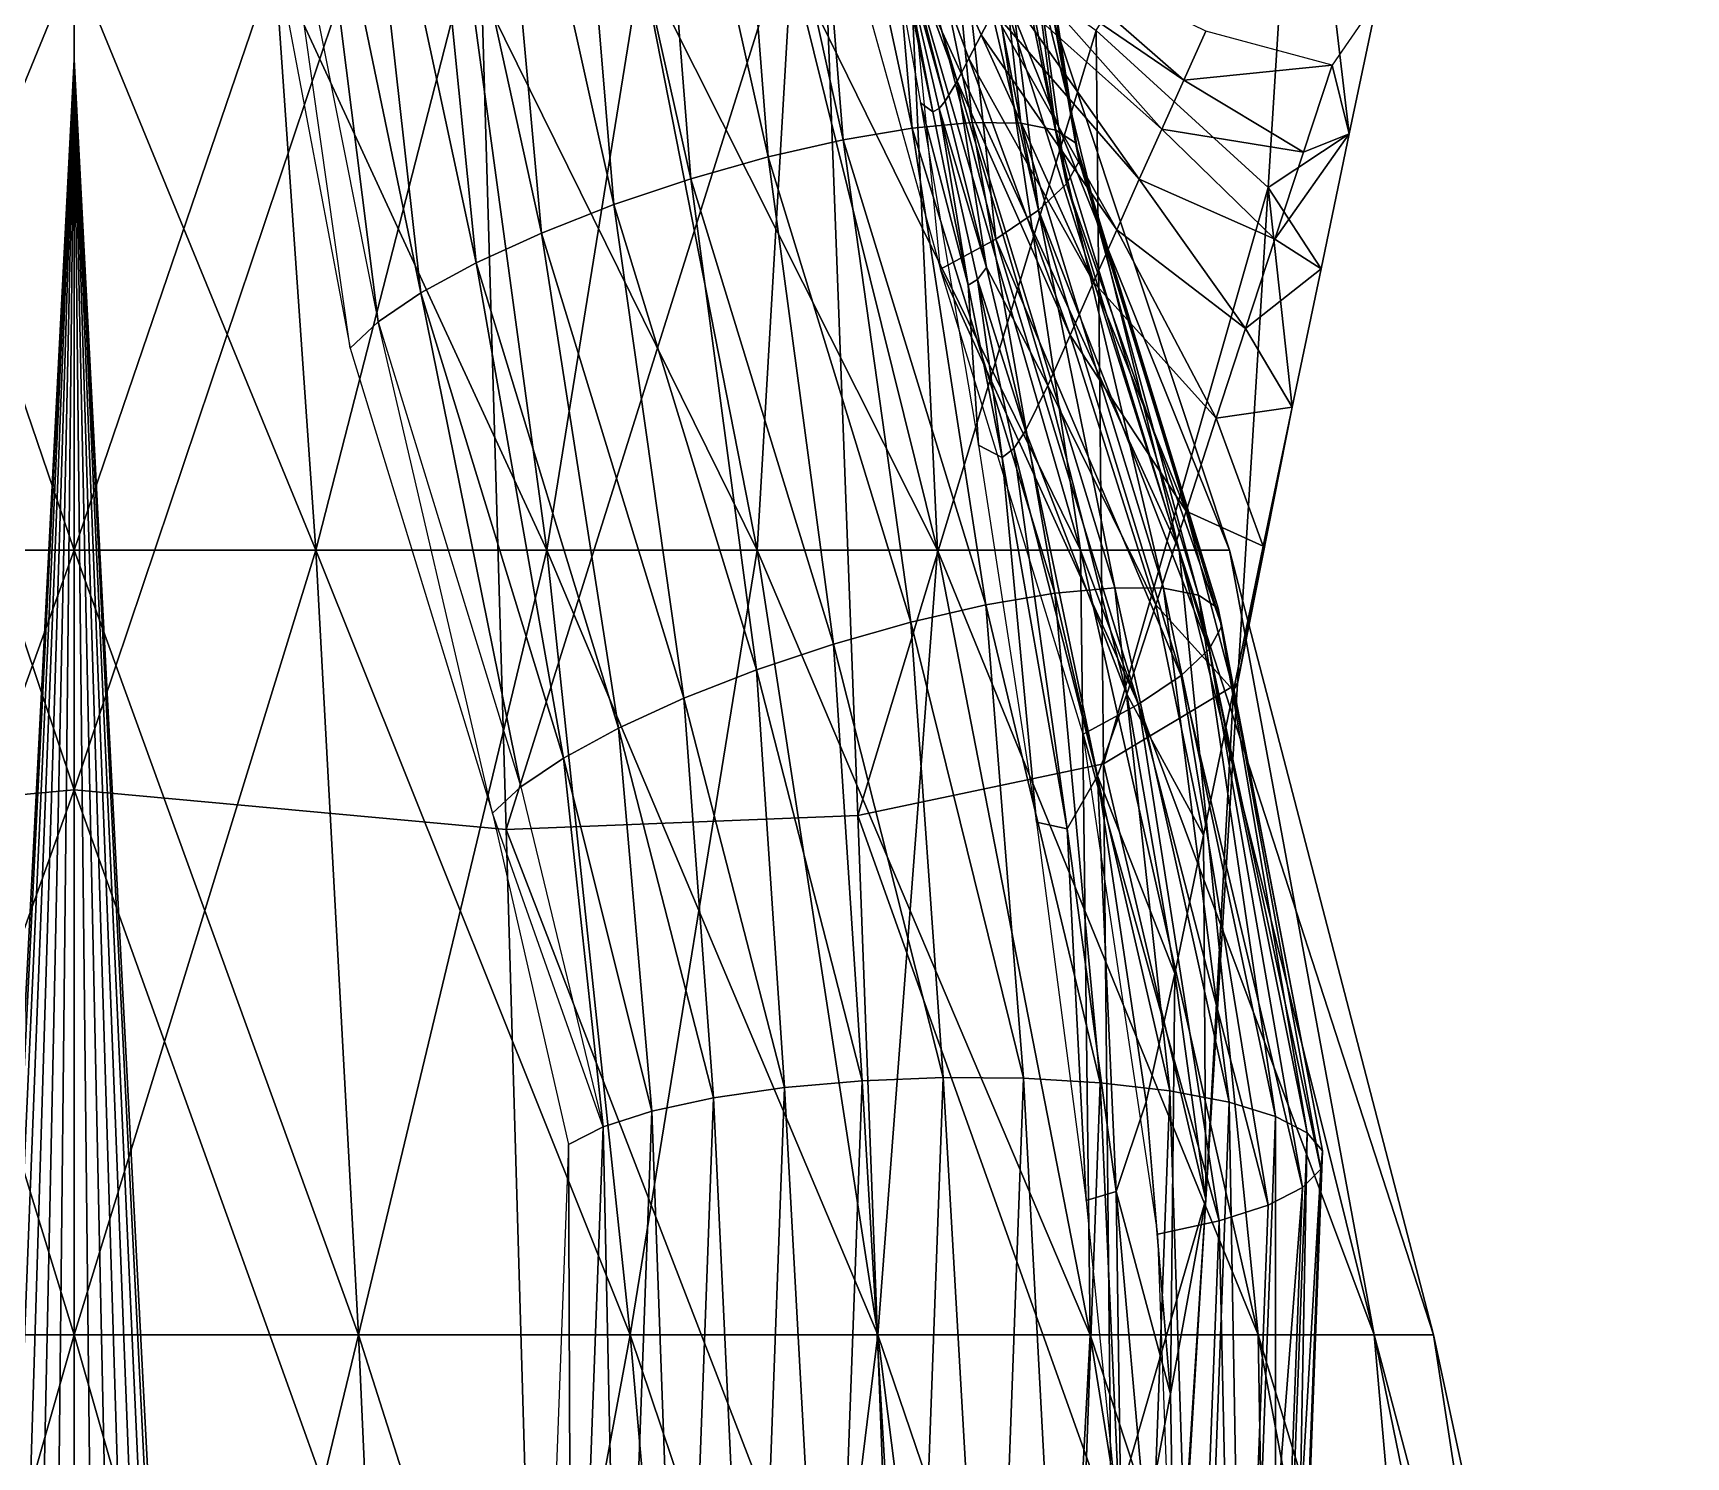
# Model space of a CAD drawing. Extents: x -6.5 to 6.5, y -27.2 to 23.5.
# Drawn here: x -0.105 to 4.109, y 14.689 to 18.317 of the extents above; entities that cross this region are included whole.
import ezdxf

# ---------------------------------------------------------------- set-up
doc = ezdxf.new("R2010")
doc.units = 0
doc.header["$MEASUREMENT"] = 0
doc.layers.add('DEFAULT', color=7, linetype='CONTINUOUS')

msp = doc.modelspace()

# ---------------------------------------------------------------- linework, layer by layer
at = {"layer": 'DEFAULT'}
for points in [[(0, 16.388584, -7.291679), (-1.009787, 19.395287, -6.664961), (0, 19.989248, -6.818016)], [(1.009787, 19.395287, -6.664961), (0, 16.388584, -7.291679), (0, 19.989248, -6.818016)], [(-1.101206, 16.287836, -6.980431), (-1.009787, 19.395287, -6.664961), (0, 16.388584, -7.291679)], [(1.101206, 16.287836, -6.980431), (0, 16.388584, -7.291679), (1.009787, 19.395287, -6.664961)], [(1.902113, 18.836811, -6.271751), (1.101206, 16.287836, -6.980431), (1.009787, 19.395287, -6.664961)], [(1.456203, 19.40254, 2.57497), (1.251104, 19.374393, 2.575514), (1.571522, 17.94582, 3.037612)], [(1.456203, 19.40254, 2.57497), (1.769168, 18.001707, 3.011715), (1.659358, 19.410839, 2.536015)], [(1.571522, 17.94582, 3.037612), (1.769168, 18.001707, 3.011715), (1.456203, 19.40254, 2.57497)], [(1.769168, 18.001707, 3.011715), (1.960135, 18.045456, 2.944816), (1.659358, 19.410839, 2.536015)], [(1.659358, 19.410839, 2.536015), (1.960135, 18.045456, 2.944816), (1.851689, 19.398926, 2.460353)], [(1.851689, 19.398926, 2.460353), (2.136078, 18.075155, 2.839839), (2.024791, 19.367321, 2.35129)], [(1.960135, 18.045456, 2.944816), (2.136078, 18.075155, 2.839839), (1.851689, 19.398926, 2.460353)], [(1.251104, 19.374393, 2.575514), (1.053025, 19.327627, 2.537624), (1.375835, 17.880236, 3.021376)], [(1.375835, 17.880236, 3.021376), (1.571522, 17.94582, 3.037612), (1.251104, 19.374393, 2.575514)], [(2.024791, 19.367321, 2.35129), (2.289307, 18.089506, 2.701371), (2.171099, 19.317408, 2.213592)], [(2.024791, 19.367321, 2.35129), (2.136078, 18.075155, 2.839839), (2.289307, 18.089506, 2.701371)], [(1.053025, 19.327627, 2.537624), (0.870622, 19.264288, 2.462956), (1.19066, 17.807823, 2.963715)], [(1.375835, 17.880236, 3.021376), (1.053025, 19.327627, 2.537624), (1.19066, 17.807823, 2.963715)], [(2.289307, 18.089506, 2.701371), (2.413124, 18.087879, 2.535466), (2.171099, 19.317408, 2.213592)], [(2.171099, 19.317408, 2.213592), (2.413124, 18.087879, 2.535466), (2.284219, 19.251366, 2.053277)], [(0.870622, 19.264288, 2.462956), (0.711867, 19.187141, 2.354774), (1.024091, 17.731745, 2.86715)], [(1.19066, 17.807823, 2.963715), (0.870622, 19.264288, 2.462956), (1.024091, 17.731745, 2.86715)], [(2.413124, 18.087879, 2.535466), (2.502119, 18.070351, 2.349372), (2.284219, 19.251366, 2.053277)], [(2.284219, 19.251366, 2.053277), (2.502119, 18.070351, 2.349372), (2.359205, 19.172083, 1.877354)], [(0.711867, 19.187141, 2.354774), (0.583699, 19.09956, 2.217804), (0.883406, 17.655327, 2.735902)], [(1.024091, 17.731745, 2.86715), (0.711867, 19.187141, 2.354774), (0.883406, 17.655327, 2.735902)], [(2.502119, 18.070351, 2.349372), (2.552401, 18.037682, 2.151225), (2.359205, 19.172083, 1.877354)], [(2.359205, 19.172083, 1.877354), (2.552401, 18.037682, 2.151225), (2.392782, 19.083023, 1.693508)], [(3.043959, 17.924032, -4.634863), (2.605427, 18.323952, -5.587074), (3.120661, 19.155005, -4.575552)], [(3.043959, 17.924032, -4.634863), (3.120661, 19.155005, -4.575552), (3.250473, 18.060329, -3.356112)], [(3.120661, 19.155005, -4.575552), (3.322598, 18.403622, -3.321686), (3.250473, 18.060329, -3.356112)], [(0.583699, 19.09956, 2.217804), (0.49172, 19.005371, 2.058034), (0.774754, 17.581911, 2.575706)], [(0.883406, 17.655327, 2.735902), (0.583699, 19.09956, 2.217804), (0.774754, 17.581911, 2.575706)], [(2.392782, 19.083023, 1.693508), (2.561774, 17.991302, 1.949682), (2.383482, 18.988079, 1.509777)], [(2.552401, 18.037682, 2.151225), (2.561774, 17.991302, 1.949682), (2.392782, 19.083023, 1.693508)], [(0.49172, 19.005371, 2.058034), (0.439949, 18.908693, 1.882447), (0.702885, 17.514702, 2.393563)], [(0.774754, 17.581911, 2.575706), (0.702885, 17.514702, 2.393563), (0.49172, 19.005371, 2.058034)], [(2, 19.010035, -1.148203), (2.280537, 18.252502, -1.578592), (2.311806, 18.312824, -1.565296)], [(2, 19.010035, -1.148203), (2.311806, 18.312824, -1.565296), (2.343077, 18.372835, -1.542912)], [(2.25037, 18.195044, -1.576895), (2, 19.010035, -1.148203), (2.110838, 18.574268, -1.341217)], [(2, 19.010035, -1.148203), (2.25037, 18.195044, -1.576895), (2.280537, 18.252502, -1.578592)], [(2.157173, 18.139296, -1.367218), (2.188688, 18.116961, -1.475216), (2, 19.010035, -1.148203)], [(2, 19.010035, -1.148203), (2.188688, 18.116961, -1.475216), (2.102991, 18.565521, -1.327642)], [(2.383482, 18.988079, 1.509777), (2.529828, 17.933239, 1.753554), (2.331711, 18.891399, 1.334189)], [(2.561774, 17.991302, 1.949682), (2.529828, 17.933239, 1.753554), (2.383482, 18.988079, 1.509777)], [(2.331711, 18.891399, 1.334189), (2.457958, 17.866032, 1.571412), (2.239731, 18.797213, 1.174419)], [(2.529828, 17.933239, 1.753554), (2.457958, 17.866032, 1.571412), (2.331711, 18.891399, 1.334189)], [(1.997679, 16.32379, -6.441349), (1.101206, 16.287836, -6.980431), (1.902113, 18.836811, -6.271751)], [(2.605427, 18.323952, -5.587074), (1.997679, 16.32379, -6.441349), (1.902113, 18.836811, -6.271751)], [(2.239731, 18.797213, 1.174419), (2.349307, 17.792614, 1.411216), (2.111563, 18.709631, 1.03745)], [(2.457958, 17.866032, 1.571412), (2.349307, 17.792614, 1.411216), (2.239731, 18.797213, 1.174419)], [(2.111563, 18.709631, 1.03745), (1.952809, 18.632484, 0.929267), (2.208622, 17.716196, 1.279967)], [(2.349307, 17.792614, 1.411216), (2.208622, 17.716196, 1.279967), (2.111563, 18.709631, 1.03745)], [(2.102991, 18.565521, -1.327642), (2.220203, 18.143795, -1.547709), (2.110838, 18.574268, -1.341217)], [(2.102991, 18.565521, -1.327642), (2.188688, 18.116961, -1.475216), (2.204445, 18.12491, -1.51721)], [(2.220203, 18.143795, -1.547709), (2.102991, 18.565521, -1.327642), (2.204445, 18.12491, -1.51721)], [(2.110838, 18.574268, -1.341217), (2.220203, 18.143795, -1.547709), (2.25037, 18.195044, -1.576895)], [(2.403675, 18.487757, -1.486176), (2.828552, 18.197666, -1.956671), (2.433353, 18.54357, -1.455198)], [(2.884762, 18.322081, -1.913994), (2.433353, 18.54357, -1.455198), (2.828552, 18.197666, -1.956671)], [(-0.615759, 17, -2.896919), (0, 18.5, -2.460485), (0, 17, -2.961637)], [(0, 17, 2.961637), (-0.511564, 18.5, 2.406717), (-0.615759, 17, 2.896919)], [(-0.615759, 17, -2.896919), (-0.511563, 18.5, -2.406717), (0, 18.5, -2.460485)], [(0, 17, 2.961637), (0, 18.5, 2.460485), (-0.511564, 18.5, 2.406717)], [(0, 17, -2.961637), (0.511564, 18.5, -2.406717), (0.615759, 17, -2.896919)], [(0.615759, 17, 2.896919), (0, 18.5, 2.460485), (0, 17, 2.961637)], [(0, 17, -2.961637), (0, 18.5, -2.460485), (0.511564, 18.5, -2.406717)], [(0.615759, 17, 2.896919), (0.511563, 18.5, 2.406717), (0, 18.5, 2.460485)], [(1.204607, 17, 2.705591), (0.511563, 18.5, 2.406717), (0.615759, 17, 2.896919)], [(1.204607, 17, 2.705591), (1.000769, 18.5, 2.247765), (0.511563, 18.5, 2.406717)], [(0.615759, 17, -2.896919), (0.511564, 18.5, -2.406717), (1.000769, 18.5, -2.247765)], [(0.615759, 17, -2.896919), (1.000769, 18.5, -2.247765), (1.204607, 17, -2.705591)], [(1.740807, 17, 2.396015), (1.000769, 18.5, 2.247765), (1.204607, 17, 2.705591)], [(1.204607, 17, -2.705591), (1.000769, 18.5, -2.247765), (1.446237, 18.5, -1.990574)], [(1.740807, 17, 2.396015), (1.446236, 18.5, 1.990574), (1.000769, 18.5, 2.247765)], [(1.204607, 17, -2.705591), (1.446237, 18.5, -1.990574), (1.740807, 17, -2.396015)], [(2.200926, 17, 1.981722), (1.446236, 18.5, 1.990574), (1.740807, 17, 2.396015)], [(2.200926, 17, 1.981722), (1.828496, 18.5, 1.646385), (1.446236, 18.5, 1.990574)], [(1.740807, 17, -2.396015), (1.446237, 18.5, -1.990574), (1.828497, 18.5, -1.646385)], [(1.740807, 17, -2.396015), (1.828497, 18.5, -1.646385), (2.200926, 17, -1.981724)], [(2.564854, 17, 1.48082), (1.828496, 18.5, 1.646385), (2.200926, 17, 1.981722)], [(2.564854, 17, 1.48082), (2.130842, 18.5, 1.230242), (1.828496, 18.5, 1.646385)], [(2.200926, 17, -1.981724), (1.828497, 18.5, -1.646385), (2.130842, 18.5, -1.230242)], [(2.816685, 17, 0.915197), (2.130842, 18.5, 1.230242), (2.564854, 17, 1.48082)], [(2.200926, 17, -1.981724), (2.130842, 18.5, -1.230242), (2.564854, 17, -1.48082)], [(2.564854, 17, -1.48082), (2.130842, 18.5, -1.230242), (2.34006, 18.5, -0.760332)], [(2.816685, 17, 0.915197), (2.34006, 18.5, 0.760332), (2.130842, 18.5, 1.230242)], [(2.945414, 17, 0.309576), (2.34006, 18.5, 0.760332), (2.816685, 17, 0.915195)], [(2.564854, 17, -1.48082), (2.34006, 18.5, -0.760332), (2.816685, 17, -0.915197)], [(2.816685, 17, -0.915197), (2.34006, 18.5, -0.760332), (2.447006, 18.5, -0.257191)], [(2.945414, 17, 0.309576), (2.447006, 18.5, 0.257191), (2.34006, 18.5, 0.760332)], [(2.945414, 17, -0.309576), (2.447006, 18.5, 0.257191), (2.945414, 17, 0.309576)], [(2.816685, 17, -0.915197), (2.447006, 18.5, -0.257191), (2.945414, 17, -0.309576)], [(2.945414, 17, -0.309576), (2.447006, 18.5, -0.257191), (2.447006, 18.5, 0.257191)], [(2.373377, 18.430492, -1.516064), (2.772343, 18.07292, -1.997749), (2.403675, 18.487757, -1.486176)], [(2.828552, 18.197666, -1.956671), (2.403675, 18.487757, -1.486176), (2.772343, 18.07292, -1.997749)], [(2.343077, 18.372835, -1.542912), (2.714954, 17.944998, -2.036213), (2.373377, 18.430492, -1.516064)], [(2.772343, 18.07292, -1.997749), (2.373377, 18.430492, -1.516064), (2.714954, 17.944998, -2.036213)], [(2.311806, 18.312824, -1.565296), (2.657566, 17.81629, -2.068594), (2.343077, 18.372835, -1.542912)], [(2.714954, 17.944998, -2.036213), (2.343077, 18.372835, -1.542912), (2.657566, 17.81629, -2.068594)], [(3.20689, 18.23542, -2.594019), (3.250473, 18.060329, -3.356112), (3.322598, 18.403622, -3.321686)], [(2.624186, 16.455488, -5.647127), (1.997679, 16.32379, -6.441349), (2.605427, 18.323952, -5.587074)], [(2.280537, 18.252502, -1.578592), (2.598339, 17.682444, -2.091366), (2.311806, 18.312824, -1.565296)], [(2.657566, 17.81629, -2.068594), (2.311806, 18.312824, -1.565296), (2.598339, 17.682444, -2.091366)], [(3.043959, 17.924032, -4.634863), (2.624186, 16.455488, -5.647127), (2.605427, 18.323952, -5.587074)], [(2.828552, 18.197666, -1.956671), (3.20689, 18.23542, -2.594019), (2.884762, 18.322081, -1.913994)], [(0, 18.25), (-1.876564, -19.5, 0.609732), (-1.962327, -19.5, 0.206249)], [(0, 18.25), (-1.962327, -19.5, 0.206249), (-1.962327, -19.5, -0.206249)], [(0, 18.25), (-1.962327, -19.5, -0.206249), (-1.876564, -19.5, -0.609732)], [(0, 18.25), (-1.708786, -19.5, 0.986568), (-1.876564, -19.5, 0.609732)], [(0, 18.25), (-1.876564, -19.5, -0.609734), (-1.708786, -19.5, -0.986568)], [(0, 18.25), (-1.708786, -19.5, -0.986568), (-1.466326, -19.5, -1.320286)], [(0, 18.25), (-1.466326, -19.5, 1.320286), (-1.708786, -19.5, 0.986568)], [(0, 18.25), (-1.466326, -19.5, -1.320286), (-1.15978, -19.5, -1.5963)], [(0, 18.25), (-1.159781, -19.5, 1.5963), (-1.466326, -19.5, 1.320286)], [(0, 18.25), (-1.15978, -19.5, -1.5963), (-0.802547, -19.5, -1.802549)], [(0, 18.25), (-0.802547, -19.5, 1.802549), (-1.15978, -19.5, 1.5963)], [(0, 18.25), (-0.410238, -19.5, 1.930017), (-0.802547, -19.5, 1.802549)], [(0, 18.25), (-0.802546, -19.5, -1.802549), (-0.410238, -19.5, -1.930017)], [(0, 18.25), (-0.410238, -19.5, -1.930019), (0, -19.5, -1.973137)], [(0, 18.25), (0, -19.5, 1.973137), (-0.410238, -19.5, 1.930017)], [(0, 18.25), (0, -19.5, -1.973137), (0.410238, -19.5, -1.930017)], [(0, 18.25), (0.410238, -19.5, -1.930017), (0.802547, -19.5, -1.802549)], [(0, 18.25), (0.802547, -19.5, -1.802549), (1.15978, -19.5, -1.5963)], [(0, 18.25), (1.159781, -19.5, -1.5963), (1.466326, -19.5, -1.320286)], [(0, 18.25), (1.466326, -19.5, -1.320286), (1.708786, -19.5, -0.986568)], [(0, 18.25), (1.708786, -19.5, -0.986568), (1.876564, -19.5, -0.609732)], [(0, 18.25), (1.876564, -19.5, -0.609732), (1.962327, -19.5, -0.206249)], [(0, 18.25), (1.962327, -19.5, -0.206249), (1.962327, -19.5, 0.206249)], [(0, 18.25), (1.962327, -19.5, 0.206249), (1.876564, -19.5, 0.609732)], [(0, 18.25), (1.876564, -19.5, 0.609734), (1.708786, -19.5, 0.986568)], [(0, 18.25), (1.708786, -19.5, 0.986568), (1.466326, -19.5, 1.320286)], [(0, 18.25), (1.466326, -19.5, 1.320286), (1.15978, -19.5, 1.5963)], [(0, 18.25), (1.15978, -19.5, 1.5963), (0.802547, -19.5, 1.802549)], [(0, 18.25), (0.802546, -19.5, 1.802549), (0.410238, -19.5, 1.930017)], [(0, 18.25), (0.410238, -19.5, 1.930019), (0, -19.5, 1.973137)], [(2.25037, 18.195044, -1.576895), (2.53911, 17.547977, -2.095959), (2.280537, 18.252502, -1.578592)], [(2.598339, 17.682444, -2.091366), (2.280537, 18.252502, -1.578592), (2.53911, 17.547977, -2.095959)], [(3.20689, 18.23542, -2.594019), (2.828552, 18.197666, -1.956671), (3.133768, 18.014118, -2.63492)], [(3.133768, 18.014118, -2.63492), (3.250473, 18.060329, -3.356112), (3.20689, 18.23542, -2.594019)], [(2.25037, 18.195044, -1.576895), (2.220203, 18.143795, -1.547709), (2.325676, 17.719908, -1.765335)], [(2.481976, 17.419725, -2.071344), (2.25037, 18.195044, -1.576895), (2.325676, 17.719908, -1.765335)], [(2.53911, 17.547977, -2.095959), (2.25037, 18.195044, -1.576895), (2.481976, 17.419725, -2.071344)], [(2.772343, 18.07292, -1.997749), (3.133768, 18.014118, -2.63492), (2.828552, 18.197666, -1.956671)], [(2.279177, 17.674782, -1.647705), (2.188688, 18.116961, -1.475216), (2.157173, 18.139296, -1.367218)], [(2.157173, 18.139296, -1.367218), (2.305458, 17.267031, -1.58643), (2.279177, 17.674782, -1.647705)], [(2.188688, 18.116961, -1.475216), (2.279177, 17.674782, -1.647705), (2.204445, 18.12491, -1.51721)], [(2.204445, 18.12491, -1.51721), (2.325676, 17.719908, -1.765335), (2.220203, 18.143795, -1.547709)], [(2.204445, 18.12491, -1.51721), (2.279177, 17.674782, -1.647705), (2.302425, 17.689144, -1.715143)], [(2.325676, 17.719908, -1.765335), (2.204445, 18.12491, -1.51721), (2.302425, 17.689144, -1.715143)], [(2.136078, 18.075155, 2.839839), (2.499654, 16.889759, 3.033503), (2.289307, 18.089506, 2.701371)], [(2.499654, 16.889759, 3.033503), (2.652883, 16.90411, 2.895036), (2.289307, 18.089506, 2.701371)], [(2.289307, 18.089506, 2.701371), (2.652883, 16.90411, 2.895036), (2.413124, 18.087879, 2.535466)], [(2.652883, 16.90411, 2.895036), (2.7767, 16.902485, 2.72913), (2.413124, 18.087879, 2.535466)], [(2.413124, 18.087879, 2.535466), (2.7767, 16.902485, 2.72913), (2.502119, 18.070351, 2.349372)], [(1.769168, 18.001707, 3.011715), (2.132744, 16.816311, 3.205379), (1.960135, 18.045456, 2.944816)], [(1.960135, 18.045456, 2.944816), (2.323711, 16.860062, 3.13848), (2.136078, 18.075155, 2.839839)], [(2.132744, 16.816311, 3.205379), (2.323711, 16.860062, 3.13848), (1.960135, 18.045456, 2.944816)], [(2.323711, 16.860062, 3.13848), (2.499654, 16.889759, 3.033503), (2.136078, 18.075155, 2.839839)], [(2.7767, 16.902485, 2.72913), (2.865695, 16.884954, 2.543037), (2.502119, 18.070351, 2.349372)], [(2.502119, 18.070351, 2.349372), (2.865695, 16.884954, 2.543037), (2.552401, 18.037682, 2.151225)], [(2.865695, 16.884954, 2.543037), (2.915977, 16.852285, 2.344889), (2.552401, 18.037682, 2.151225)], [(2.552401, 18.037682, 2.151225), (2.915977, 16.852285, 2.344889), (2.561774, 17.991302, 1.949682)], [(2.714954, 17.944998, -2.036213), (3.060646, 17.792301, -2.673349), (2.772343, 18.07292, -1.997749)], [(3.133768, 18.014118, -2.63492), (2.772343, 18.07292, -1.997749), (3.060646, 17.792301, -2.673349)], [(3.250473, 18.060329, -3.356112), (3.178349, 17.716339, -3.387184), (3.043959, 17.924032, -4.634863)], [(3.060646, 17.792301, -2.673349), (3.250473, 18.060329, -3.356112), (3.133768, 18.014118, -2.63492)], [(3.250473, 18.060329, -3.356112), (3.060646, 17.792301, -2.673349), (3.178349, 17.716339, -3.387184)], [(1.571522, 17.94582, 3.037612), (1.935098, 16.760424, 3.231277), (1.769168, 18.001707, 3.011715)], [(1.935098, 16.760424, 3.231277), (2.132744, 16.816311, 3.205379), (1.769168, 18.001707, 3.011715)], [(2.561774, 17.991302, 1.949682), (2.92535, 16.805906, 2.143347), (2.529828, 17.933239, 1.753554)], [(2.915977, 16.852285, 2.344889), (2.92535, 16.805906, 2.143347), (2.561774, 17.991302, 1.949682)], [(1.375835, 17.880236, 3.021376), (1.739411, 16.694841, 3.21504), (1.571522, 17.94582, 3.037612)], [(1.935098, 16.760424, 3.231277), (1.571522, 17.94582, 3.037612), (1.739411, 16.694841, 3.21504)], [(2.529828, 17.933239, 1.753554), (2.893404, 16.747845, 1.947219), (2.457958, 17.866032, 1.571412)], [(2.92535, 16.805906, 2.143347), (2.893404, 16.747845, 1.947219), (2.529828, 17.933239, 1.753554)], [(2.965649, 16.660221, -4.649584), (2.624186, 16.455488, -5.647127), (3.043959, 17.924032, -4.634863)], [(2.657566, 17.81629, -2.068594), (2.985991, 17.564964, -2.707199), (2.714954, 17.944998, -2.036213)], [(3.060646, 17.792301, -2.673349), (2.714954, 17.944998, -2.036213), (2.985991, 17.564964, -2.707199)], [(2.965649, 16.660221, -4.649584), (3.043959, 17.924032, -4.634863), (3.104712, 17.36396, -3.411619)], [(3.043959, 17.924032, -4.634863), (3.178349, 17.716339, -3.387184), (3.104712, 17.36396, -3.411619)], [(1.554236, 16.622427, 3.157379), (1.375835, 17.880236, 3.021376), (1.19066, 17.807823, 2.963715)], [(1.375835, 17.880236, 3.021376), (1.554236, 16.622427, 3.157379), (1.739411, 16.694841, 3.21504)], [(2.457958, 17.866032, 1.571412), (2.821534, 16.680635, 1.765076), (2.349307, 17.792614, 1.411216)], [(2.893404, 16.747845, 1.947219), (2.821534, 16.680635, 1.765076), (2.457958, 17.866032, 1.571412)], [(1.19066, 17.807823, 2.963715), (1.024091, 17.731745, 2.86715), (1.387666, 16.54635, 3.060815)], [(1.387666, 16.54635, 3.060815), (1.554236, 16.622427, 3.157379), (1.19066, 17.807823, 2.963715)], [(2.349307, 17.792614, 1.411216), (2.712883, 16.607218, 1.60488), (2.208622, 17.716196, 1.279967)], [(2.821534, 16.680635, 1.765076), (2.712883, 16.607218, 1.60488), (2.349307, 17.792614, 1.411216)], [(2.598339, 17.682444, -2.091366), (2.911335, 17.336409, -2.731628), (2.657566, 17.81629, -2.068594)], [(2.985991, 17.564964, -2.707199), (2.657566, 17.81629, -2.068594), (2.911335, 17.336409, -2.731628)], [(2.985991, 17.564964, -2.707199), (3.178349, 17.716339, -3.387184), (3.060646, 17.792301, -2.673349)], [(1.024091, 17.731745, 2.86715), (0.883406, 17.655327, 2.735902), (1.246982, 16.469933, 2.929566)], [(1.246982, 16.469933, 2.929566), (1.387666, 16.54635, 3.060815), (1.024091, 17.731745, 2.86715)], [(2.712883, 16.607218, 1.60488), (2.572198, 16.5308, 1.473632), (2.208622, 17.716196, 1.279967)], [(2.302425, 17.689144, -1.715143), (2.424839, 17.303894, -1.991753), (2.325676, 17.719908, -1.765335)], [(2.325676, 17.719908, -1.765335), (2.424839, 17.303894, -1.991753), (2.481976, 17.419725, -2.071344)], [(3.178349, 17.716339, -3.387184), (2.985991, 17.564964, -2.707199), (3.104712, 17.36396, -3.411619)], [(2.279177, 17.674782, -1.647705), (2.365149, 17.236292, -1.824594), (2.302425, 17.689144, -1.715143)], [(2.305458, 17.267031, -1.58643), (2.365149, 17.236292, -1.824594), (2.279177, 17.674782, -1.647705)], [(2.302425, 17.689144, -1.715143), (2.365149, 17.236292, -1.824594), (2.394993, 17.259159, -1.91967)], [(2.424839, 17.303894, -1.991753), (2.302425, 17.689144, -1.715143), (2.394993, 17.259159, -1.91967)], [(2.53911, 17.547977, -2.095959), (2.834288, 17.098963, -2.740347), (2.598339, 17.682444, -2.091366)], [(2.911335, 17.336409, -2.731628), (2.598339, 17.682444, -2.091366), (2.834288, 17.098963, -2.740347)], [(0.883406, 17.655327, 2.735902), (0.774754, 17.581911, 2.575706), (1.13833, 16.396515, 2.76937)], [(1.246982, 16.469933, 2.929566), (0.883406, 17.655327, 2.735902), (1.13833, 16.396515, 2.76937)], [(0.774754, 17.581911, 2.575706), (0.702885, 17.514702, 2.393563), (1.066461, 16.329306, 2.587227)], [(1.13833, 16.396515, 2.76937), (1.066461, 16.329306, 2.587227), (0.774754, 17.581911, 2.575706)], [(2.481976, 17.419725, -2.071344), (2.757238, 16.860556, -2.720905), (2.53911, 17.547977, -2.095959)], [(2.834288, 17.098963, -2.740347), (2.53911, 17.547977, -2.095959), (2.757238, 16.860556, -2.720905)], [(2.911335, 17.336409, -2.731628), (3.104712, 17.36396, -3.411619), (2.985991, 17.564964, -2.707199)], [(2.424839, 17.303894, -1.991753), (2.682911, 16.632835, -2.657164), (2.481976, 17.419725, -2.071344)], [(2.757238, 16.860556, -2.720905), (2.481976, 17.419725, -2.071344), (2.682911, 16.632835, -2.657164)], [(3.104712, 17.36396, -3.411619), (2.911335, 17.336409, -2.731628), (3.031075, 17.00993, -3.42329)], [(3.104712, 17.36396, -3.411619), (3.031075, 17.00993, -3.42329), (2.965649, 16.660221, -4.649584)], [(2.834288, 17.098963, -2.740347), (3.031075, 17.00993, -3.42329), (2.911335, 17.336409, -2.731628)], [(2.608583, 16.424355, -2.508266), (2.424839, 17.303894, -1.991753), (2.394993, 17.259159, -1.91967)], [(2.682911, 16.632835, -2.657164), (2.424839, 17.303894, -1.991753), (2.608583, 16.424355, -2.508266)], [(2.305458, 17.267031, -1.58643), (2.453285, 16.306528, -1.826927), (2.365149, 17.236292, -1.824594)], [(2.394993, 17.259159, -1.91967), (2.365149, 17.236292, -1.824594), (2.530933, 16.289278, -2.222589)], [(2.365149, 17.236292, -1.824594), (2.453285, 16.306528, -1.826927), (2.530933, 16.289278, -2.222589)], [(2.530933, 16.289278, -2.222589), (2.608583, 16.424355, -2.508266), (2.394993, 17.259159, -1.91967)], [(2.757238, 16.860556, -2.720905), (2.955076, 16.642433, -3.413), (2.834288, 17.098963, -2.740347)], [(3.031075, 17.00993, -3.42329), (2.834288, 17.098963, -2.740347), (2.955076, 16.642433, -3.413)], [(-0.72448, 15, 3.408411), (0, 17, 2.961637), (-0.615759, 17, 2.896919)], [(0, 15, 3.484558), (0, 17, 2.961637), (-0.72448, 15, 3.408411)], [(-0.72448, 15, -3.408411), (-0.615759, 17, -2.896919), (0, 15, -3.484556)], [(0, 15, -3.484556), (-0.615759, 17, -2.896919), (0, 17, -2.961637)], [(0.72448, 15, -3.408411), (0, 17, -2.961637), (0.615759, 17, -2.896919)], [(0, 15, 3.484556), (0.615759, 17, 2.896919), (0, 17, 2.961637)], [(0.72448, 15, 3.408411), (0.615759, 17, 2.896919), (0, 15, 3.484556)], [(0, 15, -3.484558), (0, 17, -2.961637), (0.72448, 15, -3.408411)], [(0.72448, 15, 3.408411), (1.204607, 17, 2.705591), (0.615759, 17, 2.896919)], [(1.417297, 15, -3.183302), (0.615759, 17, -2.896919), (1.204607, 17, -2.705591)], [(0.724481, 15, -3.408411), (0.615759, 17, -2.896919), (1.417297, 15, -3.183302)], [(1.417297, 15, 3.183302), (1.204607, 17, 2.705591), (0.72448, 15, 3.408411)], [(1.417297, 15, 3.183302), (1.740807, 17, 2.396015), (1.204607, 17, 2.705591)], [(2.048171, 15, -2.819065), (1.204607, 17, -2.705591), (1.740807, 17, -2.396015)], [(1.417298, 15, -3.183302), (1.204607, 17, -2.705591), (2.048171, 15, -2.819065)], [(2.048171, 15, 2.819067), (1.740807, 17, 2.396015), (1.417297, 15, 3.183302)], [(2.048171, 15, 2.819065), (2.200926, 17, 1.981722), (1.740807, 17, 2.396015)], [(2.58953, 15, -2.331623), (1.740807, 17, -2.396015), (2.200926, 17, -1.981724)], [(2.048172, 15, -2.819067), (1.740807, 17, -2.396015), (2.58953, 15, -2.331623)], [(2.589531, 15, 2.331625), (2.200926, 17, 1.981722), (2.048171, 15, 2.819065)], [(2.58953, 15, 2.331623), (2.564854, 17, 1.48082), (2.200926, 17, 1.981722)], [(3.017715, 15, -1.742279), (2.200926, 17, -1.981724), (2.564854, 17, -1.48082)], [(2.589531, 15, -2.331623), (2.200926, 17, -1.981724), (3.017715, 15, -1.742279)], [(3.017715, 15, 1.742279), (2.816685, 17, 0.915197), (2.564854, 17, 1.48082)], [(3.314011, 15, -1.076788), (2.564854, 17, -1.48082), (2.816685, 17, -0.915197)], [(3.017716, 15, -1.742279), (2.564854, 17, -1.48082), (3.314011, 15, -1.076788)], [(3.017715, 15, 1.742279), (2.564854, 17, 1.48082), (2.58953, 15, 2.331623)], [(3.314011, 15, 1.076788), (2.945414, 17, 0.309576), (2.816685, 17, 0.915195)], [(3.465468, 15, -0.364235), (2.816685, 17, -0.915197), (2.945414, 17, -0.309576)], [(3.314011, 15, -1.076788), (2.816685, 17, -0.915197), (3.465468, 15, -0.364235)], [(3.314011, 15, 1.076788), (2.816685, 17, 0.915197), (3.017715, 15, 1.742279)], [(3.465468, 15, 0.364235), (2.945414, 17, -0.309576), (2.945414, 17, 0.309576)], [(3.465469, 15, -0.364235), (2.945414, 17, -0.309576), (3.465468, 15, 0.364235)], [(3.465469, 15, 0.364235), (2.945414, 17, 0.309576), (3.314011, 15, 1.076788)], [(2.965649, 16.660221, -4.649584), (3.031075, 17.00993, -3.42329), (2.955076, 16.642433, -3.413)], [(2.499654, 16.889759, 3.033503), (2.792866, 15.621831, 3.280963), (2.652883, 16.90411, 2.895036)], [(2.792866, 15.621831, 3.280963), (2.943976, 15.592669, 3.142496), (2.652883, 16.90411, 2.895036)], [(2.652883, 16.90411, 2.895036), (2.943976, 15.592669, 3.142496), (2.7767, 16.902485, 2.72913)], [(2.943976, 15.592669, 3.142496), (3.062378, 15.556413, 2.97659), (2.7767, 16.902485, 2.72913)], [(2.7767, 16.902485, 2.72913), (3.062378, 15.556413, 2.97659), (2.865695, 16.884954, 2.543037)], [(2.323711, 16.860062, 3.13848), (2.132744, 16.816311, 3.205379), (2.420074, 15.654141, 3.45284)], [(2.499654, 16.889759, 3.033503), (2.323711, 16.860062, 3.13848), (2.61565, 15.642625, 3.38594)], [(2.420074, 15.654141, 3.45284), (2.61565, 15.642625, 3.38594), (2.323711, 16.860062, 3.13848)], [(2.61565, 15.642625, 3.38594), (2.792866, 15.621831, 3.280963), (2.499654, 16.889759, 3.033503)], [(2.682911, 16.632835, -2.657164), (2.87908, 16.273634, -3.364571), (2.757238, 16.860556, -2.720905)], [(2.955076, 16.642433, -3.413), (2.757238, 16.860556, -2.720905), (2.87908, 16.273634, -3.364571)], [(3.062378, 15.556413, 2.97659), (3.142895, 15.514647, 2.790497), (2.865695, 16.884954, 2.543037)], [(2.865695, 16.884954, 2.543037), (3.142895, 15.514647, 2.790497), (2.915977, 16.852285, 2.344889)], [(1.935098, 16.760424, 3.231277), (2.214685, 15.655877, 3.478737), (2.132744, 16.816311, 3.205379)], [(2.214685, 15.655877, 3.478737), (2.420074, 15.654141, 3.45284), (2.132744, 16.816311, 3.205379)], [(3.142895, 15.514647, 2.790497), (3.182008, 15.469197, 2.592349), (2.915977, 16.852285, 2.344889)], [(2.915977, 16.852285, 2.344889), (3.182008, 15.469197, 2.592349), (2.92535, 16.805906, 2.143347)], [(2.92535, 16.805906, 2.143347), (3.17801, 15.42205, 2.390807), (2.893404, 16.747845, 1.947219)], [(3.182008, 15.469197, 2.592349), (3.17801, 15.42205, 2.390807), (2.92535, 16.805906, 2.143347)], [(1.739411, 16.694841, 3.21504), (2.008461, 15.647757, 3.4625), (1.935098, 16.760424, 3.231277)], [(2.008461, 15.647757, 3.4625), (2.214685, 15.655877, 3.478737), (1.935098, 16.760424, 3.231277)], [(2.893404, 16.747845, 1.947219), (3.131073, 15.375265, 2.194679), (2.821534, 16.680635, 1.765076)], [(3.17801, 15.42205, 2.390807), (3.131073, 15.375265, 2.194679), (2.893404, 16.747845, 1.947219)], [(1.554236, 16.622427, 3.157379), (1.810413, 15.630135, 3.404839), (1.739411, 16.694841, 3.21504)], [(1.810413, 15.630135, 3.404839), (2.008461, 15.647757, 3.4625), (1.739411, 16.694841, 3.21504)], [(2.884829, 15.345111, -4.52179), (2.624186, 16.455488, -5.647127), (2.965649, 16.660221, -4.649584)], [(2.821534, 16.680635, 1.765076), (3.043249, 15.330888, 2.012536), (2.712883, 16.607218, 1.60488)], [(3.131073, 15.375265, 2.194679), (3.043249, 15.330888, 2.012536), (2.821534, 16.680635, 1.765076)], [(2.884829, 15.345111, -4.52179), (2.965649, 16.660221, -4.649584), (2.955076, 16.642433, -3.413)], [(1.387666, 16.54635, 3.060815), (1.629199, 15.603781, 3.308275), (1.554236, 16.622427, 3.157379)], [(1.629199, 15.603781, 3.308275), (1.810413, 15.630135, 3.404839), (1.554236, 16.622427, 3.157379)], [(2.712883, 16.607218, 1.60488), (2.918378, 15.290858, 1.85234), (2.572198, 16.5308, 1.473632)], [(2.608583, 16.424355, -2.508266), (2.805767, 15.920931, -3.256918), (2.682911, 16.632835, -2.657164)], [(2.87908, 16.273634, -3.364571), (2.682911, 16.632835, -2.657164), (2.805767, 15.920931, -3.256918)], [(3.043249, 15.330888, 2.012536), (2.918378, 15.290858, 1.85234), (2.712883, 16.607218, 1.60488)], [(2.955076, 16.642433, -3.413), (2.87908, 16.273634, -3.364571), (2.884829, 15.345111, -4.52179)], [(1.246982, 16.469933, 2.929566), (1.472736, 15.569848, 3.177026), (1.387666, 16.54635, 3.060815)], [(1.472736, 15.569848, 3.177026), (1.629199, 15.603781, 3.308275), (1.387666, 16.54635, 3.060815)], [(2.918378, 15.290858, 1.85234), (2.761916, 15.256925, 1.721092), (2.572198, 16.5308, 1.473632)], [(1.347865, 15.529818, 3.01683), (1.246982, 16.469933, 2.929566), (1.13833, 16.396515, 2.76937)], [(1.246982, 16.469933, 2.929566), (1.347865, 15.529818, 3.01683), (1.472736, 15.569848, 3.177026)], [(2.643545, 14.51281, -5.519299), (1.997679, 16.32379, -6.441349), (2.624186, 16.455488, -5.647127)], [(2.624186, 16.455488, -5.647127), (2.884829, 15.345111, -4.52179), (2.643545, 14.51281, -5.519299)], [(1.066461, 16.329306, 2.587227), (1.13833, 16.396515, 2.76937), (1.347865, 15.529818, 3.01683)], [(2.530933, 16.289278, -2.222589), (2.655863, 15.365077, -2.624741), (2.608583, 16.424355, -2.508266)], [(2.805767, 15.920931, -3.256918), (2.608583, 16.424355, -2.508266), (2.732452, 15.594284, -3.033932)], [(2.608583, 16.424355, -2.508266), (2.655863, 15.365077, -2.624741), (2.732452, 15.594284, -3.033932)], [(-1.195557, 13.059226, -7.020306), (0, 16.388584, -7.291679), (0, 12.647492, -7.448978)], [(0, 16.388584, -7.291679), (-1.195557, 13.059226, -7.020306), (-1.101206, 16.287836, -6.980431)], [(1.195557, 13.059226, -7.020306), (0, 16.388584, -7.291679), (1.101206, 16.287836, -6.980431)], [(0, 16.388584, -7.291679), (1.195557, 13.059226, -7.020306), (0, 12.647492, -7.448978)], [(1.260042, 15.485441, 2.834687), (1.347865, 15.529818, 3.01683), (1.066461, 16.329306, 2.587227)], [(2.096306, 13.712232, -6.377995), (1.101206, 16.287836, -6.980431), (1.997679, 16.32379, -6.441349)], [(1.997679, 16.32379, -6.441349), (2.643545, 14.51281, -5.519299), (2.096306, 13.712232, -6.377995)], [(1.101206, 16.287836, -6.980431), (2.096306, 13.712232, -6.377995), (1.195557, 13.059226, -7.020306)], [(2.453285, 16.306528, -1.826927), (2.579271, 15.342183, -2.066586), (2.530933, 16.289278, -2.222589)], [(2.530933, 16.289278, -2.222589), (2.579271, 15.342183, -2.066586), (2.655863, 15.365077, -2.624741)], [(2.884829, 15.345111, -4.52179), (2.87908, 16.273634, -3.364571), (2.805767, 15.920931, -3.256918)], [(2.805767, 15.920931, -3.256918), (2.732452, 15.594284, -3.033932), (2.794498, 14.849828, -3.520584)], [(2.805767, 15.920931, -3.256918), (2.794498, 14.849828, -3.520584), (2.884829, 15.345111, -4.52179)], [(1.810413, 15.630135, 3.404839), (1.928652, 13.48127, 4.037015), (2.008461, 15.647757, 3.4625)], [(1.928652, 13.48127, 4.037015), (2.134876, 13.488652, 4.0536), (2.008461, 15.647757, 3.4625)], [(2.008461, 15.647757, 3.4625), (2.134876, 13.488652, 4.0536), (2.214685, 15.655877, 3.478737)], [(2.134876, 13.488652, 4.0536), (2.340265, 13.488082, 4.027651), (2.214685, 15.655877, 3.478737)], [(2.214685, 15.655877, 3.478737), (2.340265, 13.488082, 4.027651), (2.420074, 15.654141, 3.45284)], [(2.340265, 13.488082, 4.027651), (2.535841, 13.479586, 3.960302), (2.420074, 15.654141, 3.45284)], [(2.420074, 15.654141, 3.45284), (2.535841, 13.479586, 3.960302), (2.61565, 15.642625, 3.38594)], [(2.535841, 13.479586, 3.960302), (2.713056, 13.463533, 3.854496), (2.61565, 15.642625, 3.38594)], [(2.61565, 15.642625, 3.38594), (2.713056, 13.463533, 3.854496), (2.792866, 15.621831, 3.280963)], [(1.472736, 15.569848, 3.177026), (1.549389, 13.444273, 3.880968), (1.629199, 15.603781, 3.308275)], [(1.549389, 13.444273, 3.880968), (1.730604, 13.466258, 3.97862), (1.629199, 15.603781, 3.308275)], [(1.629199, 15.603781, 3.308275), (1.730604, 13.466258, 3.97862), (1.810413, 15.630135, 3.404839)], [(1.730604, 13.466258, 3.97862), (1.928652, 13.48127, 4.037015), (1.810413, 15.630135, 3.404839)], [(2.655863, 15.365077, -2.624741), (2.794498, 14.849828, -3.520584), (2.732452, 15.594284, -3.033932)], [(2.713056, 13.463533, 3.854496), (2.864167, 13.440626, 3.714857), (2.792866, 15.621831, 3.280963)], [(2.792866, 15.621831, 3.280963), (2.864167, 13.440626, 3.714857), (2.943976, 15.592669, 3.142496)], [(2.864167, 13.440626, 3.714857), (2.982568, 13.411867, 3.547489), (2.943976, 15.592669, 3.142496)], [(2.943976, 15.592669, 3.142496), (2.982568, 13.411867, 3.547489), (3.062378, 15.556413, 2.97659)], [(1.347865, 15.529818, 3.01683), (1.392927, 13.416276, 3.748326), (1.472736, 15.569848, 3.177026)], [(1.392927, 13.416276, 3.748326), (1.549389, 13.444273, 3.880968), (1.472736, 15.569848, 3.177026)], [(2.982568, 13.411867, 3.547489), (3.063085, 13.378511, 3.359706), (3.062378, 15.556413, 2.97659)], [(3.062378, 15.556413, 2.97659), (3.063085, 13.378511, 3.359706), (3.142895, 15.514647, 2.790497)], [(1.260042, 15.485441, 2.834687), (1.268056, 13.38349, 3.586492), (1.347865, 15.529818, 3.01683)], [(1.268056, 13.38349, 3.586492), (1.392927, 13.416276, 3.748326), (1.347865, 15.529818, 3.01683)], [(3.063085, 13.378511, 3.359706), (3.102199, 13.342017, 3.159715), (3.142895, 15.514647, 2.790497)], [(3.142895, 15.514647, 2.790497), (3.102199, 13.342017, 3.159715), (3.182008, 15.469197, 2.592349)], [(1.180232, 13.347347, 3.402539), (1.268056, 13.38349, 3.586492), (1.260042, 15.485441, 2.834687)], [(3.102199, 13.342017, 3.159715), (3.0982, 13.30398, 2.956257), (3.182008, 15.469197, 2.592349)], [(3.182008, 15.469197, 2.592349), (3.0982, 13.30398, 2.956257), (3.17801, 15.42205, 2.390807)], [(3.0982, 13.30398, 2.956257), (3.051263, 13.266062, 2.758223), (3.17801, 15.42205, 2.390807)], [(3.17801, 15.42205, 2.390807), (3.051263, 13.266062, 2.758223), (3.131073, 15.375265, 2.194679)], [(2.579271, 15.342183, -2.066586), (2.669584, 14.436266, -2.289034), (2.655863, 15.365077, -2.624741)], [(2.643545, 14.51281, -5.519299), (2.884829, 15.345111, -4.52179), (2.766205, 13.407264, -4.434675)], [(2.655863, 15.365077, -2.624741), (2.669584, 14.436266, -2.289034), (2.732042, 14.514632, -2.997528)], [(2.794498, 14.849828, -3.520584), (2.655863, 15.365077, -2.624741), (2.732042, 14.514632, -2.997528)], [(2.884829, 15.345111, -4.52179), (2.806862, 14.12254, -3.990341), (2.766205, 13.407264, -4.434675)], [(2.794498, 14.849828, -3.520584), (2.806862, 14.12254, -3.990341), (2.884829, 15.345111, -4.52179)], [(3.051263, 13.266062, 2.758223), (2.96344, 13.229919, 2.57427), (3.131073, 15.375265, 2.194679)], [(3.131073, 15.375265, 2.194679), (2.96344, 13.229919, 2.57427), (3.043249, 15.330888, 2.012536)], [(2.918378, 15.290858, 1.85234), (3.043249, 15.330888, 2.012536), (2.96344, 13.229919, 2.57427)], [(2.918378, 15.290858, 1.85234), (2.838568, 13.197133, 2.412436), (2.761916, 15.256925, 1.721092)], [(2.96344, 13.229919, 2.57427), (2.838568, 13.197133, 2.412436), (2.918378, 15.290858, 1.85234)], [(-0.72448, 15, 3.408411), (-0.858932, 12, 4.040958), (0, 12, 4.131235)], [(0, 15, -3.484556), (0, 12, -4.131235), (-0.858932, 12, -4.040956)], [(-0.858932, 12, -4.040956), (-0.72448, 15, -3.408411), (0, 15, -3.484556)], [(0, 12, 4.131235), (0, 15, 3.484558), (-0.72448, 15, 3.408411)], [(0, 15, 3.484556), (0, 12, 4.131235), (0.858932, 12, 4.040956)], [(0.858932, 12, 4.040956), (0.72448, 15, 3.408411), (0, 15, 3.484556)], [(0.72448, 15, -3.408411), (0.858932, 12, -4.040958), (0, 12, -4.131235)], [(0, 12, -4.131235), (0, 15, -3.484558), (0.72448, 15, -3.408411)], [(1.680325, 12, 3.774071), (1.417297, 15, 3.183302), (0.72448, 15, 3.408411)], [(0.72448, 15, 3.408411), (0.858932, 12, 4.040958), (1.680325, 12, 3.774071)], [(0.858932, 12, -4.040958), (0.724481, 15, -3.408411), (1.417297, 15, -3.183302)], [(1.417297, 15, -3.183302), (1.680325, 12, -3.774071), (0.858932, 12, -4.040958)], [(1.417297, 15, 3.183302), (1.680325, 12, 3.774073), (2.428279, 12, 3.342239)], [(2.428279, 12, 3.342239), (2.048171, 15, 2.819067), (1.417297, 15, 3.183302)], [(1.680324, 12, -3.774071), (1.417298, 15, -3.183302), (2.048171, 15, -2.819065)], [(2.048171, 15, -2.819065), (2.42828, 12, -3.342239), (1.680324, 12, -3.774071)], [(2.048171, 15, 2.819065), (2.428279, 12, 3.342239), (3.070106, 12, 2.764336)], [(3.070106, 12, 2.764336), (2.589531, 15, 2.331625), (2.048171, 15, 2.819065)], [(2.428279, 12, -3.342239), (2.048172, 15, -2.819067), (2.58953, 15, -2.331623)], [(2.58953, 15, -2.331623), (3.070107, 12, -2.764336), (2.428279, 12, -3.342239)], [(2.58953, 15, 2.331623), (3.070107, 12, 2.764336), (3.577754, 12, 2.065617)], [(3.577754, 12, 2.065617), (3.017715, 15, 1.742279), (2.58953, 15, 2.331623)], [(3.070106, 12, -2.764336), (2.589531, 15, -2.331623), (3.017715, 15, -1.742279)], [(3.017715, 15, -1.742279), (3.577755, 12, -2.065619), (3.070106, 12, -2.764336)], [(3.017715, 15, 1.742279), (3.577755, 12, 2.065619), (3.929038, 12, 1.276621)], [(3.929038, 12, 1.276621), (3.314011, 15, 1.076788), (3.017715, 15, 1.742279)], [(3.577754, 12, -2.065619), (3.017716, 15, -1.742279), (3.314011, 15, -1.076788)], [(3.314011, 15, -1.076788), (3.929039, 12, -1.276623), (3.577754, 12, -2.065619)], [(3.929038, 12, -1.276623), (3.314011, 15, -1.076788), (3.465468, 15, -0.364235)], [(3.314011, 15, 1.076788), (3.929039, 12, 1.276623), (4.108603, 12, 0.431831)], [(4.108603, 12, 0.431831), (3.465469, 15, 0.364235), (3.314011, 15, 1.076788)], [(3.465468, 15, -0.364235), (4.108604, 12, -0.431831), (3.929038, 12, -1.276623)], [(3.465468, 15, 0.364235), (4.108604, 12, 0.431831), (4.108603, 12, -0.431831)], [(4.108603, 12, -0.431831), (3.465469, 15, -0.364235), (3.465468, 15, 0.364235)], [(2.732042, 14.514632, -2.997528), (2.806862, 14.12254, -3.990341), (2.794498, 14.849828, -3.520584)]]:
    msp.add_3dface(points, dxfattribs=at)

doc.saveas('drawing.dxf')
